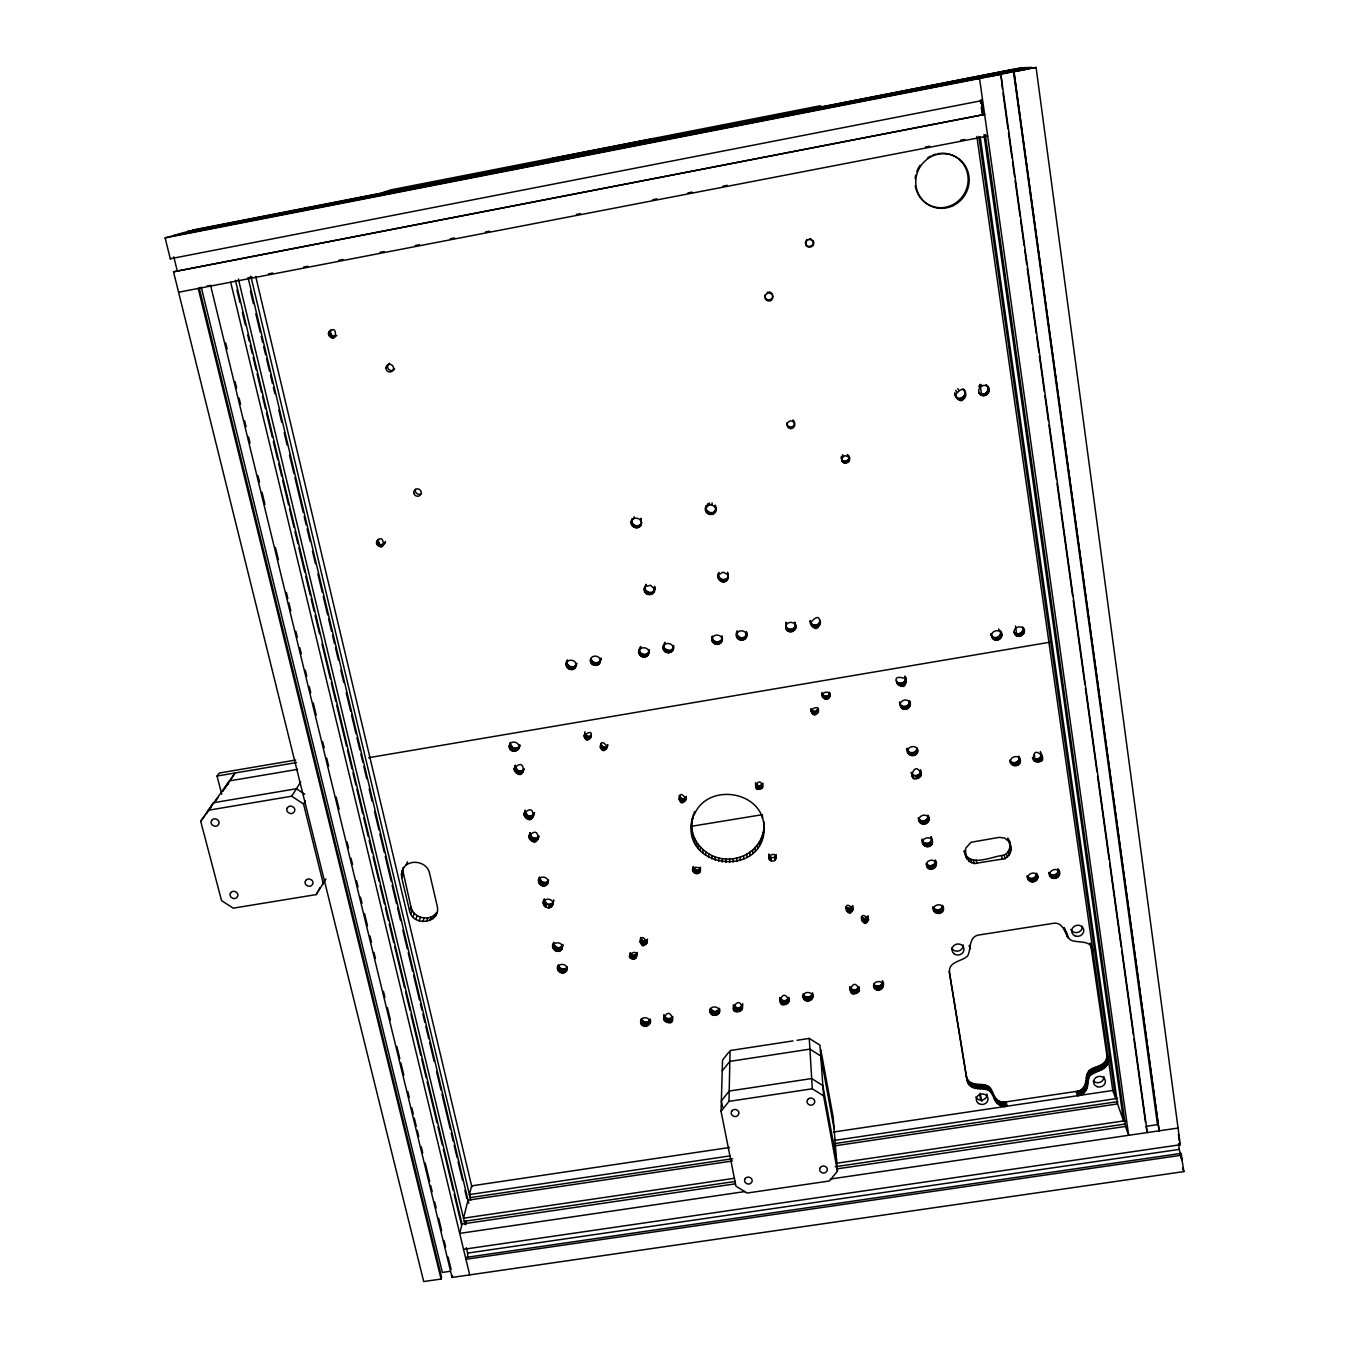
<?xml version="1.0" encoding="UTF-8"?>
<svg xmlns="http://www.w3.org/2000/svg" width="1349" height="1349" viewBox="0 0 1349 1349"><rect width="100%" height="100%" fill="white"/><g stroke="black" fill="none" stroke-linecap="round" stroke-linejoin="round"><path stroke-width="1.5" d="M749.909 855.519L749.926 852.13C758.475 846.042 764.04 835.891 764.057 825.335C767.345 878.89 678.817 870.341 692.374 818.101L691.582 824.762L691.835 821.507M746.891 857.458L746.908 854.086L749.926 852.13M746.402 636.677L746.368 631.686C750.752 642.798 732.591 642.326 736.79 631.872L736.773 636.88M742.001 1009.676C740.534 989.795 723.334 1019.153 742.001 1009.676L742.49 1004.685M743.687 859.111L743.721 855.721L746.908 854.086M742.456 1008.63L742.625 1003.572M745.93 637.841L746.57 632.917M741.276 1010.586L742.051 1005.73M745.154 638.87L745.946 635.328M739.185 1011.733L739.235 1007.77L741.326 1006.641M744.142 639.645L745.188 636.34M740.314 1011.295L740.365 1007.332M742.945 640.151L742.979 637.622L744.176 637.116M737.97 1011.902L738.021 1007.939L739.235 1007.77M740.314 860.443L740.365 857.053L743.721 855.721M736.739 1011.767L736.807 1007.804L733.401 1004.786L733.333 1008.732M736.807 861.455L736.874 858.065L740.365 857.053M734.598 1010.671L734.665 1006.708M735.593 1011.345L735.66 1007.383M741.663 640.337L741.697 637.824L742.979 637.622M740.365 640.202L740.416 637.672L737.363 635.514L736.638 633.119M733.822 1009.777L733.907 1005.831M739.168 639.746L739.218 637.217M733.215 862.129L733.3 858.723L736.874 858.065M738.105 639.004L738.173 636.492M820.748 1049.32L833.21 1117.36L837.425 1171.219L829.382 1180.982L747.11 1193.039L735.947 1186.125L721.057 1111.306L728.983 1101.357L730.079 1050.551L793.027 1040.905M376.489 543.107C384.111 528.42 386.944 556.665 376.489 543.107L378.445 539.145L376.776 541.236M737.296 638.026L737.363 635.514M736.588 635.632L737.262 630.708M729.573 862.449L729.674 859.043L733.3 858.723M721.057 1111.306L722.541 1060.095L728.814 1052.136M725.914 862.433L726.015 859.026C708.158 858.504 691.514 843.243 691.666 824.964L691.413 828.219M718.781 1013.284L719.354 1008.276C722.642 1016.235 708.765 1018.073 710.046 1010.097C711.395 1004.701 720.636 1006.708 719.219 1012.239M722.271 862.062L722.389 858.655M717.095 1014.886L717.23 1010.924L718.916 1009.322M718.039 1014.195L718.191 1010.232M715.965 1015.325L716.117 1011.362L717.23 1010.924M713.52 1015.359L713.688 1011.396L710.282 1008.378L710.114 1012.34M714.751 1015.493L714.903 1011.531L716.117 1011.362M712.373 1014.937L712.542 1010.974M718.68 861.337L718.815 857.947M710.603 1013.369L710.771 1009.423M711.378 1014.263L711.547 1010.3M718.157 577.153L718.916 572.431C714.801 578.283 723.384 585.955 727.566 579.396L728.089 573.409M715.172 860.291L715.324 856.902M727.566 579.396L728.291 574.674M726.807 580.424L727.684 577.119M728.055 578.198L727.566 572.246M725.779 581.217L726.909 578.148M721.9 640.893L721.968 635.885C723.991 643.709 710.603 643.658 712.39 636.087C708.056 645.901 724.683 647.25 722.153 637.133M711.817 858.925L711.985 855.536M720.653 643.068L720.788 640.539M721.428 642.057L721.563 639.527M724.582 581.739L724.7 579.446L725.897 578.94M719.641 643.861L719.793 641.315M708.596 857.239L708.781 853.85M723.283 581.925L723.418 579.648L724.7 579.446M1092.589 949.46L1089.925 943.086L1092.892 950.876C1091.223 938.904 1077.784 943.727 1070.347 939.882C1064.462 934.132 1063.838 920.794 1052.051 923.542L980.099 934.806C968.127 935.818 971.516 948.667 967.655 955.901C961.77 961.77 947.639 961.297 949.645 973.118L967.064 1079.959C968.936 1091.493 981.92 1086.839 989.222 1090.565C994.989 1096.079 995.832 1108.811 1007.163 1106.18L1006.101 1101.863C994.82 1104.477 993.96 1091.796 988.227 1086.299C980.959 1082.589 968.026 1087.227 966.154 1075.743L949.123 971.331M705.594 855.249L705.78 851.877M718.461 644.367L718.612 641.82M721.985 581.79L722.12 579.514L719.034 577.305L718.309 574.876M717.179 644.552L717.331 642.006M720.771 581.335L720.906 579.041M719.708 580.576L719.843 578.299M715.881 644.417L716.049 641.871M702.795 852.99L702.998 849.634M699.591 872.297L700.249 868.081C702.391 876.681 689.204 873.95 693.285 866.614L693.369 871.774M718.359 578.417L718.494 576.141M700.03 871.521L700.451 867.222M714.683 643.962L714.835 641.416M718.882 579.581L719.034 577.305M698.175 873.41L698.411 869.97L699.827 868.857L698.681 867.592L695.072 867.289L693.032 870.038M700.266 850.477L700.485 847.138M713.621 643.22L713.79 640.674M698.967 872.955L699.187 869.515M696.337 873.714L696.573 870.274L693.335 867.491M712.289 641.095L712.457 638.566M697.281 873.68L698.411 869.97M712.812 642.242L712.98 639.713M695.426 873.528L695.662 870.088M698.006 847.745L698.242 844.407M693.875 872.516L694.128 869.076M696.05 844.811L696.286 841.472M694.583 873.107L694.819 869.667M694.415 841.709L694.668 838.387M1006.101 1101.863L1076.097 1091.442C1087.732 1090.65 1084.765 1078.222 1088.643 1071.258C1094.528 1065.541 1108.406 1066.199 1106.77 1054.581L1090.633 944.351M1106.77 1054.581C1113.886 1067.599 1097.327 1070.381 1090.059 1075.473C1086.164 1082.454 1089.149 1094.933 1077.463 1095.725L1076.097 1091.442M692.121 821.339L694.533 811.508M693.133 838.454L693.386 835.149M691.615 831.675L691.868 828.404M693.032 817.983L693.268 814.745M692.189 835.098L692.442 831.81M715.189 512.097L715.965 507.595C717.87 518.522 700.536 514.745 706.488 505.335L705.679 509.821M509.231 746.722L510.377 742.574L509.231 746.722C510.04 753.838 520.41 751.545 519.837 744.817L518.404 748.88M672.46 1020.468L672.78 1016.488C670.875 1019.76 665.327 1019.169 664.18 1015.544L663.809 1019.524C679.829 1032.727 669.711 1000.553 663.809 1019.524M714.397 513.143L715.341 510.091M715.661 510.883L715.223 505.133L715.763 506.313M514.205 769.537L515.318 765.321L514.205 769.537C524.609 786.484 527.526 753.922 514.306 768.34M518.825 747.751C520.259 741.967 510.58 739.64 509.332 745.508M713.368 513.952L714.565 511.136M670.79 1022.07L671.111 1018.073M671.735 1021.362L672.072 1017.382M524.053 814.745L525.132 810.378L524.053 814.745C534.389 831.507 537.324 799.333 524.154 813.565M669.66 1022.508L669.998 1018.512M528.943 837.156L530.005 832.687L528.943 837.156C539.229 853.799 542.163 821.828 529.044 835.975M667.232 1022.525L667.586 1018.546M712.171 514.475L713.554 511.962M668.446 1022.66L668.8 1018.68M538.723 880.374C540.19 874.034 550.797 877.845 547.627 883.646C543.714 889.682 535.131 882.448 539.634 876.917M666.086 1022.12L666.44 1018.124M685.697 800.395L686.354 796.416C679.07 816.263 676.068 782.302 686.068 799.569M543.411 903.526C543.175 896.95 554.304 898.249 552.82 904.538C550.19 912.025 539.313 905.196 544.406 898.839M566.276 664.973L567.642 659.965C561.437 666.575 573.494 674.095 576.006 666.001C577.524 660.083 567.659 657.722 566.395 663.725M567.204 661.128C565.703 667.013 575.517 669.374 576.782 663.388L575.568 667.165M664.315 1020.552L664.669 1016.573M684.331 801.626L685.983 797.242M665.091 1021.446L665.445 1017.45M685.107 801.087L685.393 797.933M710.856 514.677L711.041 512.671L712.339 512.485M715.054 507.106L711.935 504.846L712.103 502.89M552.921 947.099C552.702 940.607 563.73 941.889 562.263 948.128C559.548 955.581 548.807 948.617 553.866 942.26M557.626 968.683C557.424 962.242 568.401 963.506 566.951 969.712C564.843 976.609 553.883 971.111 558.435 964.906C558.621 969.273 565.197 970.774 567.305 966.98L566.529 970.774M663.607 1018.411L663.978 1014.431M683.454 801.947L684.618 798.456M590.44 660.808C590.12 653.793 601.856 655.108 600.187 661.853C598.652 668.682 587.321 664.45 591.149 658.211C591.199 664.281 601.317 664.18 600.963 658.008L599.749 663M681.565 801.879L681.869 798.726L679.238 795.32M682.51 802.031L682.796 798.861L683.741 798.777M709.557 514.542L709.743 512.536L706.623 510.31L706.016 506.549M680.689 801.508L680.992 798.355M708.326 514.07L708.512 512.08M706.286 507.308L709.304 504.914L709.49 502.958M631.248 523.092L632.377 518.572C626.509 526.768 641.433 532.231 641.686 522.114M679.39 800.21L679.694 797.057M679.947 800.952L680.25 797.782M641.197 524.137C642.849 517.999 632.647 515.537 631.383 521.81M679.036 799.367L679.356 796.214M707.247 513.311L707.449 511.305M708.107 505.437L708.292 503.481L707.078 506.263M644.35 590.069L644.94 586.495C640.37 597.051 658.177 596.831 654.552 586.292L654.198 591.132M638.937 652.444C638.633 645.429 650.42 646.711 648.7 653.489C646.576 660.926 635.244 655.294 639.561 648.65C637.858 655.395 649.577 656.659 649.291 649.678L648.245 654.653M706.421 512.3L706.623 510.31M705.881 511.102L706.083 509.113M663.27 648.262L663.775 644.468C659.138 653.995 675.798 655.968 673.522 645.513L672.595 650.471M673.05 649.307C674.652 643.304 664.703 640.977 663.388 647.014M649.358 1024.043L650.218 1019.018C653.034 1026.943 639.544 1028.849 640.64 1020.873C641.972 1015.477 651.145 1017.534 649.796 1022.997M647.705 1025.645L648.144 1021.648L649.796 1020.046M648.65 1024.953L649.071 1020.957M646.593 1026.083L647.031 1022.087L648.144 1021.648M644.164 1026.1L644.603 1022.104L641.197 1019.119L640.724 1023.098M645.378 1026.235L645.817 1022.238L647.031 1022.087M712.087 639.848C711.783 633.625 722.052 633.44 722.035 639.645M643.018 1025.695L643.473 1021.699M641.23 1024.127L641.702 1020.148M642.023 1025.021L642.478 1021.024M645.952 944.283L647.503 939.224C639.831 959.51 637.993 925.06 647.065 942.934M646.609 943.676L647.048 939.966M645.159 944.705L646.407 940.573M795.573 628.212L795.539 624.486C798.608 631.703 786.13 634.991 785.725 627.167C785.472 620.945 795.775 620.692 795.725 626.948M643.338 944.924L643.793 941.214L640.691 938.364L640.269 942.192M641.618 944.249L642.09 940.557M642.428 944.688L642.883 940.978M810.395 622.918C826.499 603.425 818.438 645.159 810.125 620.456L810.58 624.165M820.243 623.963L820.091 620.253L820.411 622.698M640.471 942.884L640.944 939.191M640.96 943.642L641.416 939.933M640.219 942.057L640.674 937.504M789.081 1001.396C782.268 982.443 773.517 1015.072 789.081 1001.396L788.929 997.484C787.799 1001.7 781.054 1001.751 779.806 997.586L779.924 1001.498M635.531 958.397C640.101 943.98 619.663 960.387 635.531 958.397L637.048 953.254M636.155 957.756L636.627 954.013M636.559 956.997L637.234 952.411M633.878 959.105L634.367 955.345L636.02 954.637M634.755 958.852L635.244 955.092M812.469 997.771C814.105 991.498 803.06 990.385 803.127 996.759C804.004 1004.6 816.617 1000.149 812.368 992.729M632.951 959.139L633.457 955.379L634.367 955.345M631.214 958.549L631.72 954.788L630.236 952.664L629.713 956.407M632.04 958.937L631.72 954.788M630.017 957.234L630.523 953.49M671.836 651.483L672.932 647.908M630.523 957.959L631.028 954.215M670.824 652.258L672.173 648.903M859.397 990.503C852.72 971.449 843.648 1004.229 859.397 990.503L858.942 986.608C857.795 990.824 851.017 990.925 849.786 986.709L850.207 990.604M897.034 683.69L896.394 680.975C899.378 686.27 908.282 681.346 904.994 676.051C910.002 701.716 882.061 670.723 905.685 678.749M669.644 652.764L671.178 649.695M900.879 707.112L899.547 701.952C899.547 708.883 911.182 707.18 909.293 700.553C913.931 706.91 903.021 713.452 900.373 705.982C898.636 700.097 908.45 697.433 909.985 703.335M668.379 652.95L668.733 650.37L670.015 650.184M882.381 980.706C886.647 986.473 878.469 993.825 874.203 988.008L873.697 984.112C875.923 987.822 882.55 986.288 882.55 981.836M907.304 749.403C908.636 754.529 917.084 753.298 916.966 748.021C921.451 757.43 904.892 758.121 907.135 748.206L908.467 753.501M911.047 772.303C912.565 778.053 922.21 775.523 920.524 769.739M921.266 775.22C914.504 755.002 904.842 789.89 921.266 775.22L920.524 772.134M667.081 652.815L667.451 650.235L664.383 648.076L663.657 645.699M918.973 818.759C921.536 823.227 929.394 820.226 927.91 815.15C933.693 823.969 917.59 828.202 918.484 817.663L919.698 822.03M922.901 843.479C921.114 837.021 932.496 835.453 932.513 842.164C932.041 849.364 920.811 847.189 922.16 840.14C923.509 845.149 931.788 843.985 931.721 838.825M665.883 652.36L666.254 649.78M927.067 866.985L926.308 863.562C928.837 867.963 936.644 865.029 935.194 860.004C940.135 866.311 929.512 873.393 926.578 865.906C924.959 860.207 934.486 857.779 936.004 863.411M664.821 651.618L665.209 649.054M933.559 907.81C935.818 911.62 942.546 909.968 942.546 905.449C947.723 914.42 931.451 916.629 933.07 906.73L934.334 911.401M664.602 644.839L664.99 642.293L664.231 643.304M664.012 650.64L664.383 648.076M663.472 649.493L663.86 646.93M328.431 333.557C338.346 319.409 337.216 349.172 328.431 333.557L331.567 329.712L329.004 331.669M648.7 653.489L649.156 650.926M647.503 655.665L647.958 653.085M646.508 656.44L646.964 653.86M645.328 656.946L645.783 654.349M644.046 657.132L644.518 654.552M642.765 656.997L643.237 654.417M401.412 874.321L403.536 867.508L401.412 874.321L401.749 877.828L409.54 910.693C412.625 927.201 441.174 923.61 437.245 906.191L429.572 873.275C426.992 860.358 406.353 857.981 402.053 870.914M641.551 656.541L642.04 653.961M653.742 592.312L654.754 587.54M652.983 593.341L654.636 588.805M651.972 594.133L653.422 590.997M640.505 655.799L640.994 653.22M639.156 653.692L639.645 651.112M640.269 649.038L640.758 646.475L640.016 647.486M650.791 594.639L652.41 591.789M639.679 654.821L640.185 652.258M649.493 594.842L649.948 592.498L651.23 592.312M805.522 242.297L806.854 239.532L805.842 244.169L805.522 242.297L805.775 243.124M806.179 245.147L805.926 244.338C807.764 248.452 814.391 245.923 813.295 241.64C815.892 247.272 805.808 249.717 805.589 243.343M648.194 594.69L648.667 592.363L645.564 590.171L644.822 587.759M646.98 594.235L647.453 591.907M645.918 593.493L646.39 591.149M644.468 588.805L646.154 584.302L645.395 585.314M645.092 592.498L645.564 590.171M565.821 971.685L566.597 967.891M644.552 591.334L645.024 589.007M563.764 972.831L564.557 969.037M564.877 972.393L565.653 968.582M583.999 735.559C600.322 722.98 583.594 754.327 584.91 731.782M562.55 973L563.342 969.206M561.319 972.865L562.128 969.071M559.161 971.769L559.97 967.958M606.746 748.476L607.792 744.732C600.811 762.826 596.309 732.001 607.354 746.79M560.172 972.444L560.965 968.649M605.313 749.639L607.37 745.525M558.368 970.858L559.177 967.081M606.106 749.15L606.746 746.199M561.133 950.101L562.634 945.48M604.419 749.909L605.954 746.688M561.842 949.19L563.056 944.418M557.845 969.813L558.655 966.036M559.076 951.264L559.886 947.554L561.943 946.391M603.458 749.96L605.043 746.958M560.189 950.809L560.999 947.099M557.862 951.433L558.671 947.706L559.886 947.554M602.531 749.757L603.172 746.806L600.777 744.142L600.12 747.076M965.85 856.952L964.13 850.764C968.767 868.739 992.527 855.89 1004.061 855.215C1010.317 852.248 1011.919 843.462 1007.804 838.117L1011.21 849.668L1009.322 855.03L1005.157 858.622L974.298 863.562L969.273 861.455L965.85 856.952L965.564 848.437L970.96 842.299L999.187 837.358L1004.55 838.016L1008.917 841.456M600.946 748.729L601.603 745.761M556.631 951.298L557.457 947.571L554.49 945.582L553.764 943.389M601.671 749.336L602.312 746.385M554.456 950.185L555.282 946.475M555.468 950.876L556.294 947.15M600.423 747.953L601.081 745.002M553.663 949.291L554.49 945.582M553.141 948.229L553.967 944.519M762.691 787.108C759.082 771.611 749.538 796.77 762.691 787.108L762.86 783.111M842.029 460.987L841.523 456.316L841.928 458.087C840.191 466.923 854.558 461.914 848.066 455.136L849.33 458.677M841.321 458.272C842.164 463.736 850.966 460.92 848.588 455.979M551.69 906.562L553.663 900.997M552.399 905.617L553.764 899.85M590.069 738.561L591.402 734.969L590.693 737.886M549.616 907.742L550.476 904.184L552.534 903.004M550.729 907.27L551.589 903.712M775.928 858.841L776.029 854.591L774.849 860.291A3.625 3.406 0.3 0 1 771.274 860.864C763.854 857.323 775.911 850.055 776.147 857.981M811.204 711.581L810.934 708.765C813.717 726.15 825.79 700.333 811.373 709.743L811.474 712.457M640.724 525.351L641.23 523.311C639.055 527.678 631.77 525.925 631.787 521.051M548.385 907.911L549.245 904.353L550.476 904.184M589.277 739.05L590.761 735.643M811.221 709.641L815.184 711.614L818.253 708.461L818.556 711.277M822.873 697.096C820.597 692.357 829.095 689.845 829.922 694.971C830.36 701.733 819.399 699.17 822.232 692.526C821.71 697.113 829.281 697.686 829.618 693.15M587.422 739.353L588.13 736.453L589.985 736.132M639.966 526.397L640.471 524.356M641.095 521.574L641.062 518.37L640.556 520.394M588.366 739.319L589.075 736.402M586.478 739.168L587.203 736.25L584.792 733.569L584.066 736.487M545.991 907.337L546.851 903.779L544.305 899.985M638.954 527.206L639.46 525.149M1181.673 1155.199L465.945 1259.275L466.4 1257.369L1180.965 1153.412L1183.882 1171.59L452.1 1277.436L452.589 1275.513M544.17 905.735L545.047 902.194M585.618 738.746L586.343 735.829M637.757 527.729L638.262 525.672M544.962 906.646L545.839 903.088M732.608 1158.724L470.16 1197.625L469.435 1194.573L471.61 1185.872L729.505 1147.493M584.37 737.347L585.095 734.446M584.91 738.122L585.635 735.205M543.63 904.673L544.524 901.132M545.974 885.298L548.503 880.172L547.627 883.646M546.918 884.59L547.795 881.116M732.44 1160.983L468.036 1200.155L463.516 1218.198L734.514 1178.267M636.458 527.931L636.964 525.874M955.615 394.363C972.039 375.697 964.366 417.01 954.67 392.879L956.694 398.124M955.058 395.493C958.566 403.132 969.712 393.959 962.899 389.052L963.877 390.519M635.143 527.796L635.666 525.739M544.844 885.77L546.834 881.841M600.187 661.853L600.845 659.239M543.613 885.939L544.49 882.465L545.721 882.297M846.818 911.081L846.396 907.489L850.663 908.383L852.77 905.651C850.528 927.117 839.483 894.539 853.209 909.243M979.779 393.335C984.972 397.247 991.448 388.563 985.984 384.853C994.483 389.743 983.404 401.378 978.801 392.441L980.824 394.835M441.072 1279.037L441.561 1277.115L199.247 288.062L198.236 288.467L441.072 1279.037L423.721 1281.55L173.515 271.807L984.618 114.429L173.515 271.807M633.912 527.324L634.452 525.267M542.365 885.804L543.259 882.33L544.49 882.465M599.007 664.012L599.664 661.398M861.775 920.558L861.303 916.915L865.164 918.804L868.166 915.836C866.159 937.386 854.844 904.774 868.672 919.462M541.202 885.382L542.096 881.909L539.533 878.081L538.622 881.538M598.012 664.787L598.686 662.174M539.381 883.764L540.274 880.29M596.848 665.293L597.523 662.663M540.173 884.674L541.084 881.201M632.85 526.565L633.372 524.508M633.608 518.741L634.148 516.718M538.841 882.684L539.752 879.228M595.567 665.479L596.258 662.848M632.007 525.554L632.546 523.513M594.285 665.344L594.976 662.713M631.467 524.373L632.007 522.333M593.088 664.888L593.779 662.275M991.009 634.941C993.437 640.606 1002.863 636.475 1000.233 630.843C1006.708 637.419 993.64 644.822 991.717 636.256C990.638 630.168 1000.84 628.33 1001.7 634.553M592.026 664.146L592.734 661.533M1015.224 634.704L1014.043 632.192C1017.382 636.441 1024.953 632.007 1022.626 627.032C1029.304 633.541 1016.084 641.028 1014.195 632.428C1013.133 626.341 1023.335 624.486 1024.195 630.725M590.66 662.039L591.368 659.425M591.199 663.168L591.907 660.572M1010.924 763.112C1008.108 756.856 1019.372 753.568 1020.4 760.33C1021.092 767.514 1009.558 767.261 1009.794 760.077C1012.155 765.541 1021.412 761.645 1018.883 756.131M1033.688 760.499C1031.614 739.185 1054.867 767.109 1033.688 760.499L1032.457 757.48C1035.341 761.072 1041.984 758.307 1041.259 753.669M537.29 840.225L538.926 835.975L538.015 839.28M535.199 841.439L536.126 838.134L538.2 836.92M536.329 840.967L537.256 837.662M1027.82 876.884C1030.636 880.341 1037.162 877.761 1036.47 873.225C1042.76 881.487 1026.859 885.989 1027.179 875.889L1029.017 880.374M533.968 841.607L534.895 838.302L536.126 838.134M532.72 841.472L533.664 838.167L534.895 838.302M1057.835 868.655C1065.17 876.597 1049.387 883.797 1048.848 872.432C1050.922 877.12 1058.948 874.877 1058.172 869.785M531.54 841.034L532.484 837.729L529.904 833.867M530.511 840.326L531.455 837.038M529.162 838.319L530.123 835.031M529.702 839.398L530.646 836.11M532.433 817.848L534.508 812.57L533.159 816.887M531.472 818.59L533.378 814.627M529.112 819.231L530.056 816.01L532.417 815.369M573.848 668.935L574.623 666.305M530.342 819.062L531.287 815.841M574.826 668.16L575.601 665.546M527.847 819.096L528.808 815.875L530.056 816.01M572.684 669.441L573.46 666.811M526.666 818.658L527.628 815.437L525.031 811.542M571.42 669.627L572.212 666.996M570.138 669.492L570.931 666.861M525.638 817.949L526.599 814.745M524.828 817.022L525.79 813.801M524.289 815.926L525.267 812.722M568.924 669.037L569.733 666.406M567.878 668.311L568.688 665.681M567.052 667.333L567.862 664.703M566.513 666.204L567.322 663.573M522.636 772.657L524.339 768.66M521.675 773.415L523.614 769.621M519.281 774.073L520.292 771.021L522.653 770.363M520.529 773.888L521.523 770.852M518.016 773.938L519.028 770.886L520.292 771.021M516.836 773.5L517.847 770.448L515.234 766.519M515.79 772.775L516.802 769.739M514.981 771.83L515.993 768.795M514.424 770.734L515.453 767.699M517.679 749.859L519.416 745.93M515.571 751.106L516.6 748.139L518.691 746.908M516.718 750.617L517.729 747.666M514.323 751.275L515.352 748.324L516.6 748.139M513.058 751.14L514.087 748.189L515.352 748.324M511.861 750.702L512.907 747.751L510.276 743.788M510.816 749.977L511.861 747.026M510.006 749.032L511.052 746.081M509.45 747.919L510.512 744.985M435.339 916.106L436.671 912.531C430.011 922.092 413.452 918.332 410.99 907.135L402.896 870.914M432.962 918.652L434.311 915.06M429.926 920.49L431.292 916.898M426.453 921.519L427.818 917.927M422.777 921.654L424.159 918.045M419.134 920.878L420.534 917.286M415.779 919.276L417.195 915.684M412.946 916.932L414.362 913.34M410.804 913.998L412.254 910.423M409.54 910.693L410.99 907.135M785.725 623.44L786.214 622.26L786.366 624.722M785.927 628.415L785.759 625.936C786.973 630.556 794.325 630.371 795.37 625.734M810.311 621.704C811.525 626.341 818.877 626.138 819.939 621.501M401.749 877.828L403.233 874.388M405.998 865.232L407.465 861.842M803.785 998.918L803.566 995.006C805.589 998.226 811.187 997.586 812.216 993.859M287 808.574L288.096 806.989A4.131 3.811 26.2 0 1 291.974 806.348L293.728 807.444A3.878 3.575 26.2 0 1 294.638 811.103L293.559 812.671A4.131 3.811 26.2 0 1 289.681 813.329L287.91 812.233A4.131 3.811 26.2 0 1 286.882 808.287M694.28 814.729C707.314 782.707 761.325 790.295 763.939 825.15L763.888 821.878L764.107 828.606M230.628 779.924L235.063 772.994L200.697 821.254L221.54 900.592L233.208 908.164L316.239 894.589L325.952 878.924M316.239 894.589L319.78 887.878M841.928 458.087L844.912 455.625L848.504 456.906M987.063 386.303C982.477 382.846 976.069 389.541 979.863 393.925M755.625 783.398L758.897 786.248L762.64 783.988M768.879 854.861L771.19 857.458A3.609 3.389 0.2 0 0 774.748 856.885L775.827 855.451M323.338 883.899L303.525 803.987L305.363 800.969M207.645 810.361L291.704 796.214L300.625 782.116M228.116 782.69L222.518 791.441L228.419 783.398M200.697 821.254L205.2 815.1M210.95 807.242L206.33 813.565L213.209 802.773L296.443 788.743L304.773 794.241M214.424 802.503L217.897 797.765M718.764 574.691L723.064 572.145L727.465 574.489M221.742 794.257L217.037 776.046L219.314 773.028L295.718 760.043M737.195 633.204C739.387 628.988 746.57 630.607 746.537 635.43M381.531 546.379L385.241 542.416L383.099 545.333M383.875 543.63L385.51 541.522M382.391 545.957L384.027 543.832M380.587 546.564L383.183 544.254M379.609 546.48L382.239 544.44M378.681 546.176L381.261 544.372M377.855 545.637L379.507 543.512L378.142 541M377.18 544.912L378.85 542.804M376.708 544.052L378.378 541.944M722.221 1071.005L729.843 1061.376L809.923 1049.134L820.748 1055.997L834.104 1128.843M376.506 542.146L378.175 540.038M645.682 586.596L650.471 585.23L654.113 588.602M651.837 139.874L653.675 138.576L552.348 158.423L548.605 160.093M807.107 240.324L809.973 239.279L813.262 241.454L810.698 238.672L808.945 239.363M333.136 337.688L336.795 335.597L332.174 335.85L330.37 332.36M331.163 337.537L333.085 336.306M332.141 337.739L334.063 336.525M330.252 337.065L332.174 335.85M329.476 336.39L331.399 335.176M328.886 335.547L330.825 334.333M328.532 334.569L330.471 333.372M328.6 332.562L330.539 331.365M382.947 192.536L390.923 189.872L820.141 105.795L821.71 106.605M984.719 75.375L986.22 75.426L184.206 232.466L173.869 235.434L992.105 75.561L170.53 236.395L165.118 237.913L170.294 258.772L171.357 258.418M1012.222 70.333L1010.553 70.317L1024.802 67.551L187.393 231.539L1012.981 69.474M645.598 940.995L643.793 941.214M989.323 76.505L1025.307 69.457M192.334 230.106L1022.323 67.551M165.118 237.913L1000.874 74.347L1147.291 1132.553L1146.06 1126.617M1013.942 71.682L1159.145 1130.816L1013.942 71.682L1036.083 67.45L1180.291 1144.745L463.533 1249.309M170.294 258.772L982.224 100.551M247.879 277.843L252.01 277.051M268.535 273.864L272.667 273.054M303.66 267.085L307.791 266.276M338.784 260.29L342.916 259.497M380.098 252.314L384.229 251.521M415.222 245.535L419.354 244.742M450.347 238.756L454.478 237.964M485.471 231.977L489.603 231.185M576.36 214.424L580.492 213.631M652.815 199.669L656.946 198.859M687.923 192.89L692.054 192.081M723.047 186.095L727.178 185.302M925.515 147.007L929.646 146.215M960.64 140.229L964.771 139.436M207.071 286.039L210.967 285.297M178.591 292.244L987.67 136.08L985.428 135.44M217.037 776.046L296.544 762.539M229.229 780.936L297.606 769.352M368.648 757.7L1049.303 642.309M691.97 826.212L762.455 814.661M709.304 504.914L711.935 504.846M797.09 1040.281L809.265 1038.41L819.99 1045.205L823.581 1095.877L837.425 1171.219M728.983 1101.357L812.3 1088.778L823.581 1095.877M833.513 1132.03L1114.291 1090.245M469.435 1194.573L729.91 1155.908M834.104 1140.461L1117.495 1098.406M834.677 1143.598L1117.95 1101.593M834.441 1145.874L1117.562 1103.92L1123.582 1120.935L983.977 134.681M836.667 1163.226L1126.415 1120.53M464.275 1221.317L735.154 1181.454M835.166 1166.733L1124.796 1124.105M734.952 1183.882L462.066 1224.015L459.705 1233.391L744.968 1191.555M837.021 1168.875L1126.584 1126.297M1146.414 1126.263L1157.476 1124.628L1013.47 71.514M830.326 1179.043L1178.048 1128.051M466.299 1247.64L467.614 1253.086L1179.279 1149.399L1181.707 1160.157M450.381 1271.264L442.354 1272.427L201.237 287.168M696.573 870.274L697.517 870.24M1036.083 67.45L1017.028 70.333L1031.631 67.484L1026.404 67.534L983.269 76.37L1019.473 69.474L1018.546 69.457M726.015 859.026L729.674 859.043M1000.874 74.347L1002.425 88.95M979.559 78.512L977.367 78.461L979.559 78.512L1128.658 1135.285L1125.521 1126.432L985.326 134.681M971.836 78.208L976.018 78.411M709.743 512.536L711.041 512.671M722.12 579.514L723.418 579.648M648.667 592.363L649.948 592.498M740.416 637.672L741.697 637.824M667.451 650.235L668.733 650.37M549.245 904.353L546.851 903.779M557.457 947.571L558.671 947.706M736.807 1007.804L738.021 1007.939M713.688 1011.396L714.903 1011.531M644.603 1022.104L645.817 1022.238M681.869 798.726L682.796 798.861M632.546 955.193L633.457 955.379M587.203 736.25L588.13 736.453M603.172 746.806L604.099 746.992M542.096 881.909L543.259 882.33M527.628 815.437L528.808 815.875M532.484 837.729L533.664 838.167M512.907 747.751L514.087 748.189M517.847 770.448L519.028 770.886M291.704 796.214L303.525 803.987M1067.228 936.729L1064.041 927.556L1067.784 935.262M986.945 385.747L988.733 388.343M988.008 388.158L989.104 389.642M988.024 389.507L989.121 390.991M987.687 390.822L988.783 392.306M987.03 392.019L988.126 393.503M980.824 384.431L981.887 385.898M986.085 393.014L987.164 394.515M979.661 385.173L980.723 386.623M984.922 393.756L986.001 395.24M978.716 386.168L979.779 387.635M983.623 394.161L984.686 395.662M982.257 394.228L983.337 395.729M980.959 393.942L982.021 395.442M963.861 389.945L965.547 392.559M964.94 392.357L965.918 393.841M964.957 393.689L965.935 395.19M964.619 395.004L965.614 396.505M963.962 396.201L964.94 397.719M957.756 388.63L958.701 390.114M963.017 397.196L963.995 398.714M961.871 397.938L962.832 399.439M1050.787 876.917C1046.453 871.639 1056.52 866.109 1059.167 872.112M955.648 390.367L956.593 391.834M960.572 398.343L961.533 399.86M959.223 398.41L960.184 399.928M957.908 398.124L958.869 399.641M954.687 394.212L955.632 395.712M956.728 397.517L957.672 399.034M1022.997 629.494L1024.211 631.99M1022.66 630.725L1023.874 633.237M1022.019 631.838L1023.233 634.35M1021.092 632.765L1022.306 635.295M1019.962 633.457L1021.159 635.969M1018.697 633.828L1019.895 636.357M1017.382 633.895L1018.579 636.408M1016.117 633.625L1017.298 636.138M1014.971 633.035L1016.151 635.564M874.203 988.008C870.476 981.6 882.937 978.497 883.106 985.714M795.337 623.238L794.831 622.091L795.033 624.553M998.631 628.921L999.744 631.433M1000.604 633.305L1001.717 635.817M1000.284 634.536L1001.396 637.065M999.626 635.649L1000.739 638.178M928.685 818.388C927.168 812.688 917.556 815.167 919.209 820.917M931.569 837.645L931.08 836.549L932.513 842.164M998.715 636.576L999.828 639.122M997.586 637.251L998.698 639.797M996.321 637.639L997.417 640.185M995.022 637.689L996.102 640.235M993.741 637.419L994.837 639.966M992.611 636.846L993.69 639.375M990.655 633.743L992.746 638.532M1040.264 751.477L1042.541 756.688M1041.259 754.9L1042.541 757.902M1040.939 756.081L1042.204 759.099M1040.298 757.16L1041.563 760.195M1039.388 758.054L1040.652 761.089M1038.275 758.711L1039.539 761.747M1037.027 759.082L1038.292 762.118M1035.745 759.133L1036.993 762.168M1034.498 758.863L1035.745 761.898M1033.368 758.307L1034.616 761.325M1179.566 1142.974L1180.291 1144.745M1182.449 1167.947L1183.882 1171.59M1019.22 757.295L1020.4 760.33M1019.237 758.509L1020.417 761.544M1018.9 759.706L1020.08 762.741M1018.276 760.785L1019.439 763.821M1017.365 761.679L1018.546 764.714M1016.252 762.337L1017.416 765.372M1058.172 870.948L1059.505 874.422M1057.852 872.112L1059.184 875.585M1057.211 873.157L1058.543 876.631M1015.021 762.691L1016.168 765.743M1056.318 874.017L1057.65 877.508M1013.723 762.741L1014.886 765.794M1012.475 762.489L1013.622 765.524M1055.222 874.641L1056.537 878.132M1053.991 874.995L1055.306 878.486M1011.362 761.915L1012.509 764.967M1010.435 761.089L1011.581 764.141M1052.726 875.046L1054.024 878.536M1051.495 874.793L1052.793 878.266M1050.399 874.236L1051.697 877.727M1066.739 934.199L1068.104 937.909M1106.854 1055.98L1108.355 1060.145M1106.753 1057.38L1108.254 1061.562M1106.45 1058.763L1107.951 1062.945M1105.944 1060.112L1107.428 1064.294M1105.253 1061.393L1106.736 1065.575M1104.376 1062.574L1105.876 1066.772M1036.47 874.405L1037.701 877.895M1103.347 1063.67L1104.831 1067.852M1036.15 875.552L1037.381 879.042M1102.184 1064.631L1103.667 1068.813M1035.526 876.597L1036.757 880.088M1034.632 877.474L1035.863 880.964M1100.885 1065.44L1102.369 1069.639M1033.536 878.098L1034.767 881.588M1099.486 1066.098L1100.969 1070.297M1098.019 1066.604L1099.486 1070.802M1032.305 878.452L1033.536 881.942M1096.501 1066.924L1097.951 1071.123M1031.041 878.486L1032.255 881.993M1029.81 878.233L1031.024 881.723M1094.983 1067.244L1096.433 1071.443M1028.714 877.676L1029.911 881.184M1093.516 1067.734L1094.95 1071.949M699.895 868.941L700.232 870.661M1092.117 1068.391L1093.55 1072.607M1090.818 1069.217L1092.252 1073.433M1089.655 1070.162L1091.088 1074.377M812.975 240.645L813.599 242.449M1088.643 1071.258L1090.059 1075.473M1087.766 1072.438L1089.183 1076.654M1009.221 840.612L1010.35 843.951M1010.013 843.395L1011.126 846.767M1087.092 1073.703L1088.508 1077.935M1086.586 1075.052L1088.002 1079.284M1010.097 846.295L1011.21 849.668M1086.282 1076.418L1087.699 1080.667M1086.181 1077.817L1087.699 1083.449M1086.383 1080.583L1087.783 1084.849M1009.474 849.111L1010.603 852.501M1086.282 1081.982L1087.682 1086.232M1085.979 1083.348L1087.378 1087.614M1085.473 1084.68L1086.889 1088.947M1008.192 851.641L1009.322 855.03M1084.798 1085.962L1086.198 1090.228M1083.938 1087.142L1085.338 1091.408M1082.91 1088.205L1084.309 1092.488M1006.354 853.732L1007.467 857.121M1081.746 1089.166L1083.146 1093.449M1080.465 1089.975L1081.847 1094.258M1004.061 855.215L1005.157 858.622M1079.082 1090.633L1080.465 1094.916M1077.615 1091.122L1078.981 1095.405M1001.481 856.008L1002.56 859.414M1028.36 879.379C1025.662 873.275 1036.69 870.172 1037.701 876.715M976.035 860.089L976.996 863.512M973.337 860.139L974.298 863.562M970.724 859.431L971.668 862.854M968.329 858.031L969.273 861.455M966.356 856.025L967.3 859.431M980.217 100.821L980.858 103.468M905.499 677.198L906.343 681.127M905.483 679.66L906.174 682.358M848.909 457.901L849.347 459.672M904.994 680.807L905.668 683.521M848.673 458.862L849.128 460.65M909.462 701.767L910.153 704.566M847.341 454.478L847.779 456.232M904.201 681.818L904.875 684.533M909.277 702.998L909.985 705.797M848.201 459.739L848.656 461.527M969.105 945.329L970.032 949.072M908.788 704.144L909.479 706.943M903.172 682.594L903.847 685.309M847.526 460.481L847.965 462.269M907.995 705.139L908.686 707.955M173.785 256.833L177.292 271.031M901.975 683.083L902.65 685.798M1004.567 1101.998L1005.629 1106.332M906.966 705.915L907.658 708.714M846.666 461.004L847.105 462.791M1003.032 1101.964L1004.094 1106.281M900.694 683.269L901.351 686M916.797 749.235L917.522 752.219M225.654 342.916L227.155 349.054M235.114 381.767L236.615 387.905M239.093 398.14L240.594 404.278M244.574 420.635L246.058 426.773M248.553 436.992L250.037 443.13M258.013 475.86L259.497 481.981M261.993 492.216L264.977 504.492M275.415 547.441L278.417 559.7M286.376 592.43L287.86 598.568M288.855 602.649L290.844 610.827M295.819 631.281L297.32 637.419M299.815 647.655L301.299 653.776M305.279 670.149L306.779 676.287M309.258 686.506L310.759 692.644M313.238 702.863L316.222 715.139M322.698 741.731L324.198 747.869M326.677 758.087L328.667 766.266M336.137 796.939L339.122 809.215M347.081 841.945L348.582 848.083M351.06 858.301L352.561 864.439M356.541 880.796L358.025 886.934M360.52 897.152L362.021 903.29M364.5 913.526L367.484 925.802M369.98 936.021L371.464 942.158M373.96 952.377L375.444 958.515M383.42 991.245L384.903 997.383M387.399 1007.602L390.384 1019.878M396.842 1046.453L399.827 1058.729M400.822 1062.827L403.823 1075.086M407.803 1091.459L409.287 1097.597M411.782 1107.816L413.266 1113.954M414.261 1118.034L416.251 1126.23M417.246 1130.31L418.746 1136.448M421.225 1146.667L422.726 1152.805M425.222 1163.04L429.69 1181.437M430.685 1185.535L432.186 1191.673M434.665 1201.892L436.165 1208.029M438.644 1218.248L441.629 1230.524M444.125 1240.76L445.625 1246.881M448.104 1257.116L451.089 1269.392M210.731 286.039L452.1 1277.436M905.786 706.404L906.461 709.22M916.308 750.364L917.033 753.366M1001.531 1101.728L1002.577 1106.062M920.692 770.937L921.434 774.006M845.722 461.307L846.143 463.095M899.412 683.134L900.07 685.848M1000.064 1101.34L1001.11 1105.657M904.505 706.589L905.179 709.405M915.516 751.342L916.241 754.344M898.215 682.678L898.856 685.393M920.035 773.264L920.777 776.349M998.682 1100.767L999.71 1105.084M238.385 279.041L465 1224.454M235.417 280.255L462.1 1224.285M236.952 290.018L239.903 302.294M242.365 312.53L245.316 324.805M247.761 335.024L249.245 341.162M250.223 345.26L252.196 353.438M253.174 357.536L256.125 369.811M257.103 373.909L261.521 392.323M262.515 396.404L265.466 408.68M266.444 412.777L272.346 437.329M273.324 441.41L277.742 459.824M278.737 463.921L281.671 476.197M282.666 480.278L288.551 504.83M289.546 508.927L293.964 527.341M294.942 531.439L297.893 543.698M298.871 547.795L304.773 572.347M305.751 576.445L310.186 594.858M311.164 598.939L314.115 611.215M315.093 615.313L319.528 633.726M321.973 643.945L330.336 678.732M331.314 682.813L335.732 701.227M336.727 705.325L346.541 746.25M347.536 750.331L351.954 768.745M352.932 772.842L355.883 785.118M356.878 789.199L362.763 813.751M363.758 817.848L368.176 836.262M369.154 840.343L372.105 852.619M373.083 856.716L378.985 881.268M379.963 885.366L384.398 903.763M385.376 907.86L388.327 920.136M389.305 924.234L393.723 942.647M394.717 946.728L404.548 987.653M405.526 991.734L409.944 1010.148M410.922 1014.246L420.753 1055.154M421.748 1059.252L426.166 1077.666M427.144 1081.763L436.975 1122.672M437.953 1126.769L442.388 1145.183M443.366 1149.264L453.197 1190.189M454.175 1194.27L461.543 1224.959M230.679 282.194L469.705 1274.906M914.504 752.101L915.212 755.103M844.71 461.358L845.149 463.145M903.223 706.454L903.897 709.27M919.242 774.242L919.984 777.328M997.4 1100.042L998.429 1104.359M897.186 681.953L897.827 684.668M996.236 1099.165L997.248 1103.482M250.83 276.208L470.734 1200.087M468.036 1200.155L468.778 1203.224M248.503 279.412L468.39 1201.723M250.459 291.283L253.393 303.576M255.821 313.811L260.222 332.242M261.2 336.339L262.667 342.477M263.645 346.575L265.601 354.77M266.579 358.868L269.513 371.144M270.491 375.241L272.431 383.436M273.409 387.534L274.876 393.672M278.788 410.062L281.722 422.355M284.167 432.591L287.101 444.883M289.529 455.119L293.93 473.55M294.908 477.647L303.221 512.468M304.183 516.566L306.139 524.744M307.117 528.842L310.051 541.134M312.496 551.37L315.43 563.663M317.875 573.898L322.259 592.329M323.237 596.427L327.638 614.857M328.616 618.955L331.55 631.248M332.529 635.345L334.485 643.54M335.463 647.621L338.38 659.914M340.825 670.149L343.759 682.442M346.204 692.678L350.605 711.108M351.583 715.206L355.967 733.637M356.945 737.734L359.879 750.027M360.858 754.125L362.814 762.32M363.792 766.417L366.726 778.693M369.154 788.946L372.088 801.222M374.533 811.474L378.934 829.905M379.912 834.002L384.313 852.433M385.274 856.531L391.143 881.099M392.121 885.197L396.522 903.628M397.5 907.725L400.434 920.018M402.862 930.254L407.263 948.684M408.241 952.782L412.642 971.213M413.62 975.31L419.472 999.879M420.45 1003.976L421.917 1010.114M422.895 1014.212L424.851 1022.407M425.829 1026.505L428.763 1038.797M429.741 1042.895L434.125 1061.326M436.57 1071.561L440.971 1089.992M441.949 1094.09L450.246 1128.911M451.224 1133.008L453.18 1141.187M454.158 1145.284L457.092 1157.577M458.07 1161.674L462.471 1180.105M464.916 1190.341L466.855 1198.536M842.67 454.697L843.091 456.468M902.026 705.999L902.7 708.815M913.307 752.59L914.032 755.592M995.208 1098.153L996.22 1102.47M843.749 461.156L844.17 462.943M918.231 774.984L918.956 778.086M928.078 816.33L928.837 819.585M994.331 1097.041L995.36 1101.34M927.893 817.511L928.668 820.765M992.493 1091.83L994.651 1100.11M255.72 276.478L471.88 1187.002M900.997 705.274L901.672 708.073M912.042 752.776L912.75 755.777M991.296 1089.301L992.999 1094.815M917.05 775.473L917.775 778.558M927.404 818.624L928.179 821.895M842.855 460.7L843.277 462.488M990.419 1088.188L991.414 1092.454M926.628 819.585L927.387 822.856M931.552 839.989L932.344 843.344M989.39 1087.176L990.385 1091.442M910.76 752.641L911.469 755.642M842.13 460.043L842.552 461.83M915.769 775.658L916.494 778.744M931.063 841.101L931.839 844.44M988.227 1086.299L989.222 1090.565M841.287 457.277L841.692 459.048M935.363 861.168L936.155 864.591M925.616 820.327L926.375 823.598M909.58 752.186L910.271 755.187M930.287 842.046L931.063 845.401M935.177 862.331L935.987 865.771M986.928 1085.557L987.923 1089.823M908.568 751.477L909.26 754.462M934.688 863.427L935.498 866.867M985.546 1085.001L986.524 1089.25M924.436 820.799L925.195 824.07M929.276 842.788L930.051 846.143M913.324 775.068L914.032 778.154M933.913 864.389L934.705 867.812M984.079 1084.596L985.057 1088.845M923.171 820.985L923.93 824.256M928.095 843.26L928.871 846.616M912.312 774.36L913.02 777.446M932.918 865.114L933.693 868.554M942.378 906.612L943.204 910.204M911.536 773.415L912.244 776.484M982.561 1084.377L983.539 1088.626M921.923 820.85L922.665 824.121M941.889 907.692L942.715 911.3M926.847 843.429L927.606 846.801M931.737 865.586L932.53 869.026M941.13 908.619L941.939 912.228M981.027 1084.326L982.005 1088.576M920.743 820.411L921.485 823.683M925.583 843.294L926.341 846.649M930.49 865.754L931.265 869.194M919.731 819.703L920.473 822.957M940.118 909.344L940.928 912.953M979.492 1084.461L980.453 1088.727M924.419 842.872L925.161 846.211M929.242 865.62L930.001 869.06M980.065 1093.297L981.87 1101.324M938.955 909.799L939.764 913.425M977.958 1084.596L978.919 1088.862M923.407 842.164L924.166 845.503M922.008 838.96L923.391 844.575M928.061 865.181L928.837 868.621M937.707 909.968L938.516 913.593M976.423 1084.562L977.367 1088.812M927.067 864.473L927.825 867.913M936.459 909.833L937.268 913.458M974.922 1084.343L975.85 1088.592M935.312 909.411L936.105 913.02M973.455 1083.938L974.383 1088.188M934.317 908.72L935.093 912.329M972.073 1083.365L973 1087.614M970.774 1082.64L971.702 1086.889M969.611 1081.763L970.521 1085.996M968.565 1080.751L969.493 1084.984M967.705 1079.622L968.616 1083.854M966.997 1078.391L967.908 1082.623M966.154 1075.743L967.385 1081.325M722.592 1107.107L721.361 1100.919L729.202 1091.054L811.676 1078.559L822.839 1085.591L836.582 1160.292M979.914 1095.422L980.571 1099.502M980.082 384.414L981.6 394.835M1015.51 626.037L1016.724 634.367M882.381 982.966L882.954 986.844M881.909 984.028L882.465 987.906M981.043 99.624L983.168 114.665M981.499 107.6L982.089 111.765M980.133 136.586L1117.545 1103.904M978.851 136.485L1115.674 1098.642L1112.79 1090.481L976.861 136.418M881.167 984.939L881.723 988.817M880.189 985.647L880.728 989.525M879.042 986.085L879.582 989.981M1002.998 93.115L1007.922 128.61M1008.496 132.792L1011.969 157.85M1012.543 162.015L1014.566 176.635M1015.139 180.817L1020.063 216.312M1020.637 220.477L1024.11 245.535M1024.684 249.717L1026.707 264.32M1027.28 268.502L1032.187 303.997M1032.778 308.179L1036.234 333.22M1036.825 337.402L1038.848 352.022M1039.421 356.187L1044.328 391.682M1044.919 395.864L1048.375 420.922M1048.966 425.087L1056.469 479.384M1057.043 483.549L1060.516 508.607M1061.09 512.789L1072.657 596.309M1073.231 600.474L1084.798 683.994M1085.372 688.159L1096.939 771.679M1097.513 775.86L1109.063 859.38M1109.654 863.545L1121.204 947.065M1121.795 951.247L1133.345 1034.75M1133.919 1038.932L1145.486 1122.452M877.811 986.254L878.351 990.149M867.947 916.679L868.452 920.305M917.708 751.005C917.708 744.125 906.106 745.795 907.978 752.388M933.862 910.339C932.108 903.982 943.356 902.464 943.373 909.041M867.508 917.455L867.997 921.08M876.58 986.119L877.103 990.014M866.851 918.096L867.356 921.721M866.058 918.551L866.547 922.193M875.434 985.697L875.956 989.576M874.439 985.006L874.978 988.901M865.164 918.804L865.653 922.446M1178.402 1134.222L1179.346 1141.22M1180.965 1153.412L1181.893 1160.241M1178.503 1143.699L1179.279 1149.399M864.22 918.838L864.709 922.48M863.309 918.652L863.782 922.294M862.483 918.247L862.955 921.89M861.792 917.657L862.281 921.283M981.448 107.043L981.971 113.147M829.584 692.222L829.955 695.899M829.399 694.044L829.736 696.809M819.45 622.665L819.754 625.143M828.269 695.544L828.623 698.31M818.674 623.693L818.978 626.155M827.46 696.05L827.797 698.816M852.551 906.511L852.99 910.103M826.532 696.32L826.87 699.102M852.113 907.27L852.534 910.879M817.646 624.469L817.949 626.948M851.455 907.911L851.894 911.519M825.571 696.371L825.892 699.136M850.663 908.383L851.084 911.975M816.449 624.975L816.752 627.454M849.769 908.636L850.19 912.244M824.627 696.168L824.947 698.934M858.487 987.67L858.942 991.549M848.825 908.67L849.246 912.278M823.767 695.747L824.087 698.512M857.728 988.564L858.183 992.476M815.167 625.177L815.454 627.656M823.059 695.123L823.379 697.888M847.914 908.484L848.336 912.076M856.75 989.272L857.205 993.168M847.088 908.079L847.492 911.671M855.603 989.728L856.059 993.623M845.907 906.747L846.312 910.339M813.869 625.025L814.155 627.504M854.389 989.879L854.828 993.791M812.671 624.57L812.941 627.049M853.158 989.744L853.597 993.657M852.012 989.323L852.433 993.235M811.626 623.828L811.896 626.307M851.034 988.648L851.455 992.544M810.816 622.85L811.086 625.312M850.258 987.755L850.679 991.65M818.034 709.355L818.337 712.171M817.578 710.164L817.882 712.997M816.921 710.856L817.207 713.672M816.111 711.345L816.398 714.177M815.184 711.614L815.471 714.447M814.223 711.665L814.492 714.498M813.278 711.463L813.565 714.296M812.435 711.041L812.705 713.857M811.727 710.417L811.997 713.233M794.898 626.897L795.101 629.393M794.123 627.909L794.308 630.405M793.094 628.701L793.296 631.197M791.914 629.207L792.082 631.703M790.615 629.393L790.801 631.888M789.334 629.258L789.502 631.754M788.12 628.803L788.288 631.298M811.761 994.921L812.014 998.833M811.019 995.815L811.272 999.744M787.091 628.061L787.243 630.539M810.041 996.523L810.294 1000.435M786.282 627.083L786.433 629.561M808.911 996.962L809.164 1000.891M807.697 997.13L807.933 1001.059M809.265 1038.41L812.3 1088.778M806.466 996.995L806.702 1000.924M465.675 1220.676L465.911 1224.707M467.614 1253.086L467.85 1257.234M805.319 996.574L805.555 1000.503M804.341 995.899L804.56 999.811M803.077 993.96L803.313 997.872M788.474 998.53L788.625 1002.459M787.732 999.44L787.883 1003.369M786.771 1000.132L786.922 1004.061M785.641 1000.57L785.776 1004.516M784.427 1000.739L784.562 1004.668M783.196 1000.604L783.331 1004.533M782.049 1000.182L782.184 1004.111M781.071 999.508L781.189 1003.437M780.295 998.614L780.413 1002.543M775.388 856.244L775.49 859.633M774.748 856.885L774.849 860.291M771.19 857.458L771.274 860.864M770.363 857.053L770.448 860.443M769.672 856.446L769.739 859.853M769.166 855.704L769.234 859.094M768.846 853.984L768.964 858.251M763.854 828.792L763.905 832.08M763.281 832.198L763.332 835.503M762.202 784.798L762.252 787.917M762.438 815.1L762.489 818.337M761.561 785.455L761.612 788.575M762.354 835.52L762.387 838.842M760.752 785.944L760.802 789.064M761.055 838.758L761.106 842.08M759.858 786.214L759.892 789.334M758.897 786.248L758.931 789.367M759.436 841.827L759.47 845.165M757.969 786.045L758.003 789.165M757.126 785.624L757.16 788.743M757.48 844.744L757.514 848.083M756.435 785.017L756.452 788.136M755.912 784.258L755.946 787.378M755.592 782.504L755.659 786.518M755.238 847.442L755.255 850.797M752.708 849.921L752.708 853.293M1034.447 755.17A24.13 22.579 -15.1 0 1 1034.481 761.106M228.015 784.224A3.642 3.339 28.9 0 1 228.908 782.757M1082.32 926.156A6.071 5.531 -12.3 0 1 1070.735 929.427M1103.887 1076.569A5.936 5.312 -9.7 0 1 1093.314 1080.836M986.996 1094.039A5.885 5.278 -5.7 0 1 975.799 1097.108M963.034 944.823A6.003 5.514 -7.4 0 1 951.618 948.043M421.512 493.498A3.811 3.659 39.9 0 1 415.408 489.417M771.83 293.391A3.963 3.895 -68.1 0 1 772.37 294.251M772.673 295.246A3.963 3.895 -68.1 0 1 768.492 299.883A3.963 3.895 -68.1 0 1 765.17 294.638M767.193 292.396A3.963 3.895 -68.1 0 1 768.171 292.075M769.183 292.025A3.963 3.895 -68.1 0 1 771.072 292.699M794.207 421.512A3.845 3.794 -32.6 0 1 791.374 426.908A3.845 3.794 -32.6 0 1 786.905 422.844M792.942 420.011A3.845 3.794 -32.6 0 1 793.684 420.686M937.572 153.752A27.486 26.305 -61 0 1 967.84 175.404A27.486 26.305 -61 0 1 945.582 207.223A27.486 26.305 -61 0 1 915.28 185.622M915.128 178.54A27.486 26.305 -61 0 1 915.735 174.999M916.78 171.576A27.486 26.305 -61 0 1 920.119 165.219M927.792 157.749A27.486 26.305 -61 0 1 930.894 155.995M932.496 155.27A27.486 26.305 -61 0 1 935.869 154.14M394.616 368.952A3.895 3.743 51.8 0 1 388.613 369.255A3.895 3.743 51.8 0 1 389.625 363.303M644.873 941.18L644.417 944.89L644.721 941.214M211.692 820.428L211.27 821.271A3.878 3.541 28.1 0 0 212.215 824.913L213.985 826.01A4.131 3.777 28.1 0 0 217.83 825.369L218.892 823.801A3.878 3.541 28.1 0 0 217.948 820.158L216.194 819.062A4.131 3.777 28.1 0 0 212.333 819.703L211.692 820.428M230.612 892.853L230.19 893.696A3.828 3.474 25.3 0 0 231.134 897.27L232.871 898.333A4.081 3.71 25.3 0 0 236.682 897.709L237.744 896.174A3.828 3.474 25.3 0 0 236.817 892.616L235.08 891.537A4.081 3.71 25.3 0 0 231.252 892.161L230.612 892.853M305.667 880.526L305.245 881.369A3.828 3.507 23.3 0 0 306.139 884.961L307.876 886.04A4.081 3.743 23.3 0 0 311.72 885.399L312.799 883.865A3.828 3.507 23.3 0 0 311.906 880.273L310.169 879.194A4.081 3.743 23.3 0 0 306.324 879.835L305.667 880.526M731.9 1110.935L731.445 1111.761A3.996 3.609 3.4 0 0 732.136 1115.235L733.772 1116.314A3.743 3.389 3.4 0 0 737.532 1115.741L738.645 1114.257A3.996 3.609 3.4 0 0 737.97 1110.767L736.335 1109.704A3.743 3.389 3.4 0 0 732.574 1110.278L731.9 1110.935M1011.548 71.581L997.602 74.313L1011.548 71.581M745.255 1178.554L744.817 1179.346A3.946 3.541 3.1 0 0 745.491 1182.769L747.093 1183.815A3.71 3.322 3.1 0 0 750.82 1183.258L751.933 1181.808A3.946 3.541 3.1 0 0 751.258 1178.402L749.656 1177.34A3.71 3.322 3.1 0 0 745.93 1177.896L745.255 1178.554M807.747 1099.536L807.275 1100.346A4.013 3.625 0.5 0 0 807.933 1103.853L809.552 1104.932A3.76 3.406 0.5 0 0 813.346 1104.359L814.492 1102.858A4.013 3.625 0.5 0 0 813.835 1099.368L812.216 1098.288A3.76 3.406 0.5 0 0 808.422 1098.862L807.747 1099.536M820.411 1167.475L819.939 1168.285A3.98 3.558 0.4 0 0 820.58 1171.725L822.199 1172.77A3.727 3.339 0.5 0 0 825.942 1172.214L827.089 1170.763A3.98 3.558 0.5 0 0 826.448 1167.323L824.846 1166.261A3.727 3.339 0.5 0 0 821.086 1166.818L820.411 1167.475M1005.19 71.531L991.582 74.195L1005.19 71.531M970.555 78.175L968.548 78.09L970.555 78.191M1075.389 936.021A6.087 5.565 -12.2 0 0 1083.736 929.849A6.087 5.565 -12.2 0 0 1074.023 926.476A6.087 5.565 -12.2 0 0 1075.389 936.021M1097.192 1086.687A5.969 5.329 -9.6 0 0 1105.387 1080.802A5.969 5.329 -9.6 0 0 1095.877 1077.547A5.969 5.329 -9.6 0 0 1097.192 1086.687M978.615 1103.516A5.902 5.295 -5.7 0 0 988.008 1099.722A5.902 5.295 -5.7 0 0 979.829 1094.376A5.902 5.295 -5.7 0 0 978.615 1103.516M954.401 954.013A6.02 5.531 -7.4 0 0 963.979 950.016A6.02 5.531 -7.4 0 0 955.598 944.452A6.02 5.531 -7.4 0 0 954.401 954.013M770.566 300.591A3.98 3.912 -67.9 0 0 771.173 293.745A3.98 3.912 -67.9 0 0 765.018 296.696A3.98 3.912 -67.9 0 0 770.566 300.591M385.949 367.822A3.912 3.76 51.7 0 0 391.547 371.616A3.912 3.76 51.7 0 0 391.8 364.955A3.912 3.76 51.7 0 0 385.949 367.822M413.823 493.228A3.828 3.676 39.7 0 0 420.028 495.403A3.828 3.676 39.7 0 0 418.612 489.046A3.828 3.676 39.7 0 0 413.823 493.228M953.102 205.672A27.604 26.44 -60.9 0 0 958.38 158.474A27.604 26.44 -60.9 0 0 915.92 178.911A27.604 26.44 -60.9 0 0 953.102 205.672M790.548 428.594A3.862 3.811 -32.2 0 0 794.409 423.131A3.862 3.811 -32.2 0 0 787.765 422.591A3.862 3.811 -32.2 0 0 790.548 428.594"/></g></svg>
